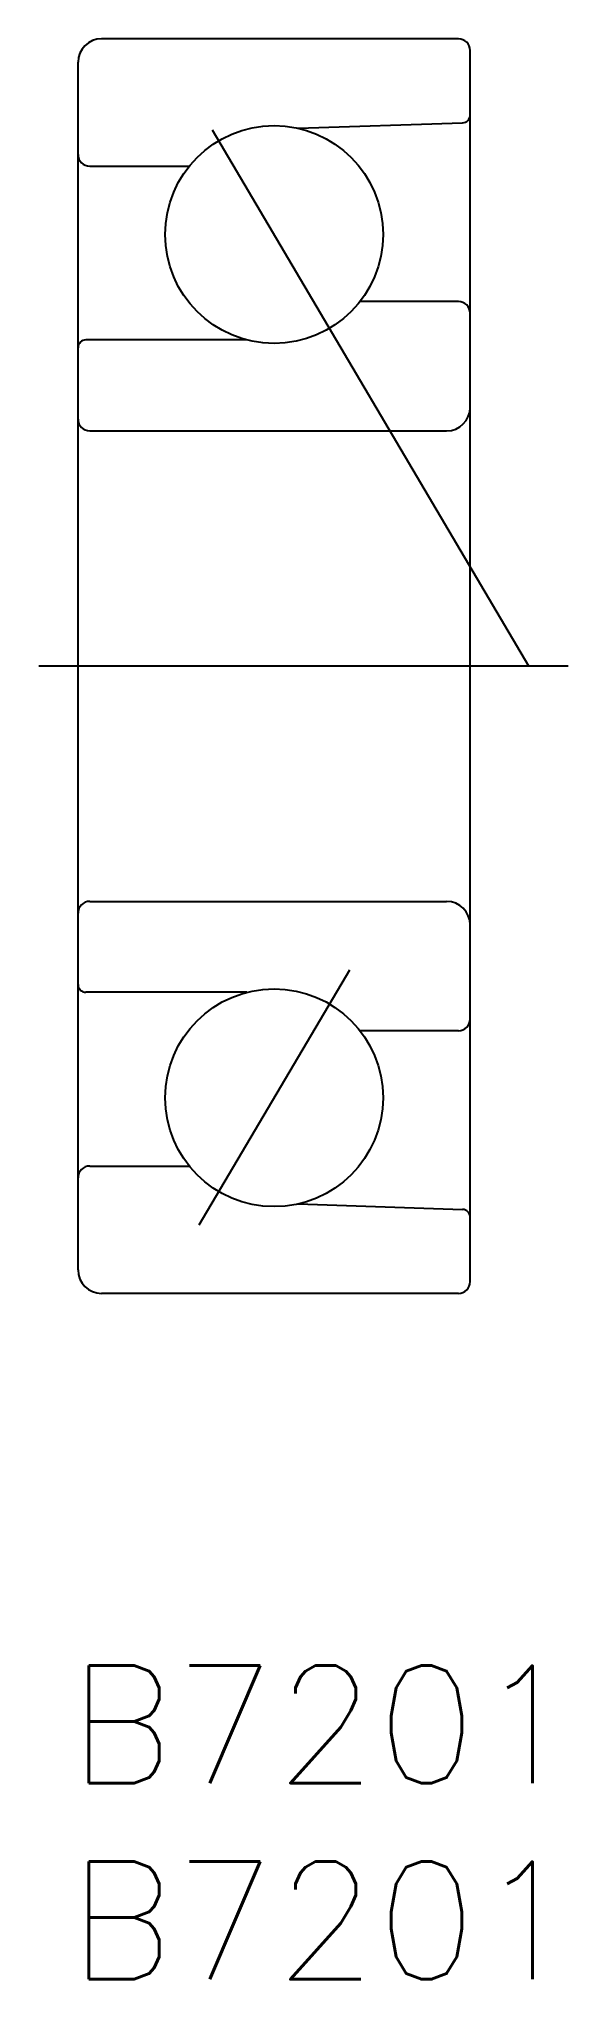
# Model space of a CAD drawing. Extents: x -1 to 12.5, y -7.5 to 42.
import ezdxf
from ezdxf.enums import TextEntityAlignment as Align

# ---------------------------------------------------------------- set-up
doc = ezdxf.new("R2010")
doc.units = 0
doc.header["$LTSCALE"] = 0.5
doc.linetypes.add('CENTER', pattern=[50.8, 31.75, -6.35, 6.35, -6.35])
for name, color, linetype in [('MSM_CENTER', 1, 'CENTER'), ('MSM_CONTINUOUS', 7, 'CONTINUOUS'), ('MSM_PART_NUMBER', 7, 'CONTINUOUS')]:
    doc.layers.add(name, color=color, linetype=linetype)
doc.styles.get("Standard").update_dxf_attribs({"font": 'txt.shx', "height": 3, "bigfont": 'bigfont.shx'})

msp = doc.modelspace()

# ---------------------------------------------------------------- linework, layer by layer
at = {"layer": 'MSM_CENTER'}
for p, q in [((11.5, 25.991), (3.079, 40.253)), ((12.5, 25.991), (-1, 25.991)), ((6.921, 18.235), (3.079, 11.729))]:
    msp.add_line(p, q, dxfattribs=at)
at = {"layer": 'MSM_CONTINUOUS'}
for p, q in [((9.7, 41.991), (0.6, 41.991)), ((10, 10.291), (10, 41.691)), ((0, 10.591), (0, 41.391)), ((5.613, 39.71), (9.807, 39.849)), ((0.3, 38.741), (2.835, 38.741)), ((9.7, 35.291), (7.19, 35.291)), ((8.445, 35.291), (8.445, 35.291)), ((9.073, 35.291), (9.073, 35.291)), ((4.302, 34.311), (0.2, 34.311)), ((0.3, 31.991), (9.4, 31.991)), ((0.3, 19.991), (9.4, 19.991)), ((4.302, 17.671), (0.2, 17.671)), ((9.7, 16.691), (7.19, 16.691)), ((0.3, 13.241), (2.835, 13.241)), ((5.613, 12.272), (9.807, 12.133)), ((9.7, 9.991), (0.6, 9.991))]:
    msp.add_line(p, q, dxfattribs=at)
for centre in [(5, 37), (5, 14.982)]:
    msp.add_circle(centre, 2.778, dxfattribs=at)
for centre, radius, start, end in [((0.6, 41.391), 0.6, 90, 180), ((9.7, 41.691), 0.3, 0, 90), ((9.8, 40.049), 0.2, 271.902, 0), ((0.3, 39.041), 0.3, 180, 270), ((9.7, 34.991), 0.3, 0, 90), ((0.2, 34.111), 0.2, 90, 180), ((0.3, 32.291), 0.3, 180, 270), ((9.4, 32.591), 0.6, 270, 0), ((0.3, 19.691), 0.3, 90, 180), ((9.4, 19.391), 0.6, 0, 90), ((0.2, 17.871), 0.2, 180, 270), ((9.7, 16.991), 0.3, 270, 0), ((0.3, 12.941), 0.3, 90, 180), ((9.8, 11.933), 0.2, 0, 88.098), ((0.6, 10.591), 0.6, 180, 270), ((9.7, 10.291), 0.3, 270, 0)]:
    msp.add_arc(centre, radius, start, end, dxfattribs=at)

# ---------------------------------------------------------------- texts
at = {"layer": 'MSM_PART_NUMBER'}
for p in [(6.25, -3.4), (6.25, -8.4)]:
    msp.add_text('B7201', height=3, dxfattribs=at).set_placement(p, align=Align.BOTTOM_CENTER)

doc.saveas('drawing.dxf')
